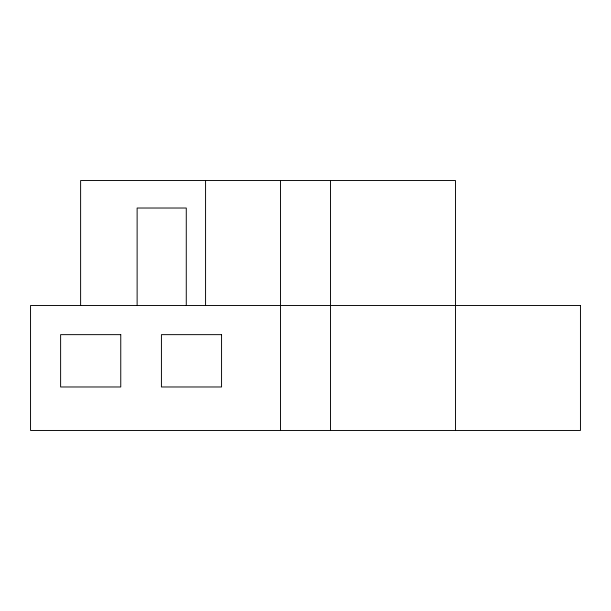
<?xml version="1.0" encoding="UTF-8"?>
<svg xmlns="http://www.w3.org/2000/svg" width="611" height="611" viewBox="0 0 611 611"><rect width="100%" height="100%" fill="white"/><g stroke="black" fill="none" stroke-linecap="round" stroke-linejoin="round"><path stroke-width="0.92" d="M455.493 430.457L455.493 180.543L80.614 180.543L80.614 305.5M330.536 180.543L330.536 430.457M280.464 180.543L280.464 430.457M205.571 180.543L205.571 305.5M186.271 305.5L186.271 208.023L137.124 208.023L137.124 305.5M580.45 305.5L30.55 305.5L30.55 430.457L580.45 430.457L580.45 305.5M120.757 334.645L60.619 334.645L60.619 386.977L120.757 386.977L120.757 334.645M221.564 334.645L161.426 334.645L161.426 386.977L221.564 386.977L221.564 334.645"/></g></svg>
